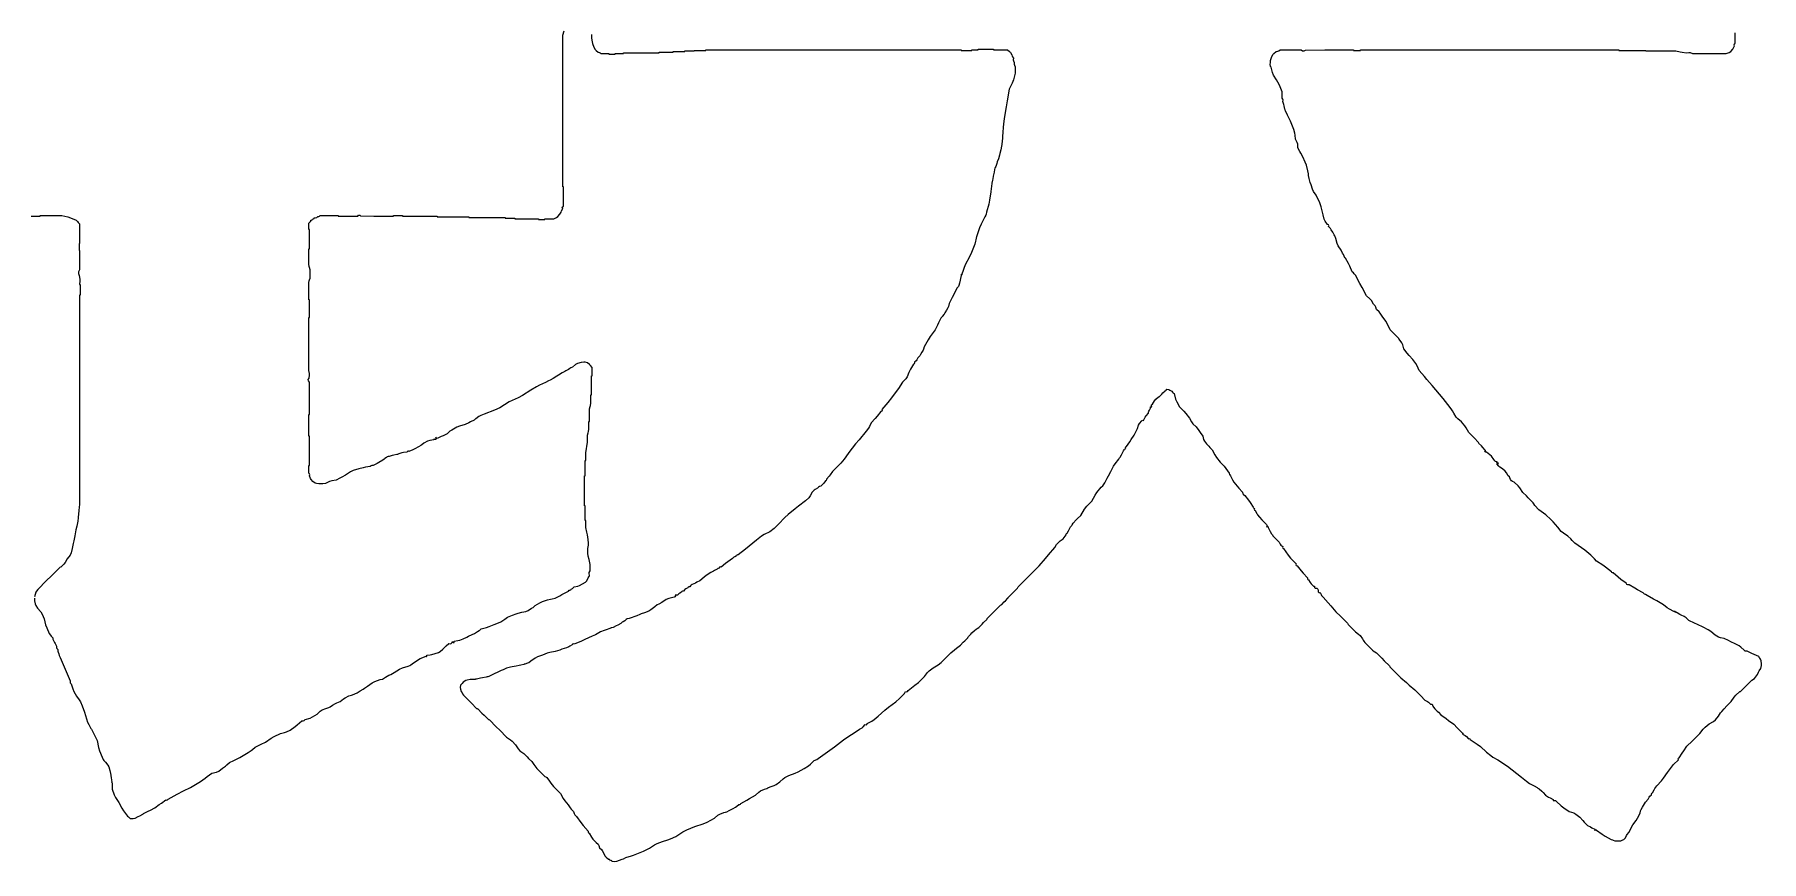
# Model space of a CAD drawing. Extents: x -2876908 to 633791, y -1383861 to 872234.
# Drawn here: x -1139282 to -1137500, y -210139 to -209285 of the extents above; entities that cross this region are included whole.
import ezdxf
from ezdxf.enums import TextEntityAlignment as Align

# ---------------------------------------------------------------- set-up
doc = ezdxf.new("R2010")
doc.units = 0
doc.header["$LTSCALE"] = 5
doc.header["$MEASUREMENT"] = 0
doc.layers.get('0').update_dxf_attribs({"linetype": 'CONTINUOUS', "lineweight": 25})
doc.layers.add('HFZT', color=5, linetype='CONTINUOUS', lineweight=15)
doc.styles.add('TSSD_NORM', font='tssdeng.shx', dxfattribs={"width": 0.7, "bigfont": 'hztxt.shx'})

# ---------------------------------------------------------------- blocks, each defined once
blk = doc.blocks.new('z')
for points in [[(300114.76, 23887.28), (300114.76, 23885.36), (300115.1, 23883.55), (300115.32, 23882.64), (300115.88, 23880.88), (300116.6, 23879.72), (300117.07, 23879.19), (300118.12, 23878.32), (300118.75, 23878.26), (300119.1, 23878.11), (300119.56, 23877.68), (300121.1, 23877.68), (300121.86, 23877.68), (300123.4, 23877.68), (300123.4, 23877.55), (300123.4, 23877.49), (300123.4, 23877.36), (300124.68, 23877.36), (300125.32, 23877.36), (300126.6, 23877.36), (300126.6, 23877.49), (300126.6, 23877.55), (300126.6, 23877.68), (300128.27, 23877.68), (300129.1, 23877.68), (300130.76, 23877.68), (300130.76, 23877.81), (300130.76, 23877.87), (300130.76, 23878), (300137.93, 23878), (300141.52, 23878), (300148.69, 23878), (300148.69, 23878.13), (300148.69, 23878.19), (300148.69, 23878.32), (300151.5, 23878.32), (300152.91, 23878.32), (300155.73, 23878.32), (300155.73, 23878.45), (300155.73, 23878.51), (300155.73, 23878.64), (300158.03, 23878.64), (300159.18, 23878.64), (300161.49, 23878.64), (300161.49, 23878.77), (300161.49, 23878.83), (300161.49, 23878.96), (300163.41, 23878.96), (300164.37, 23878.96), (300166.29, 23878.96), (300166.29, 23879.09), (300166.29, 23879.15), (300166.29, 23879.28), (300168.59, 23879.28), (300169.75, 23879.28), (300172.05, 23879.28), (300172.05, 23879.41), (300172.05, 23879.47), (300172.05, 23879.6), (300223.26, 23879.6), (300248.87, 23879.6), (300300.08, 23879.6), (300300.08, 23879.47), (300300.08, 23879.41), (300300.08, 23879.28), (300302.26, 23879.28), (300303.34, 23879.28), (300305.52, 23879.28), (300305.52, 23879.41), (300305.52, 23879.47), (300305.52, 23879.6), (300306.8, 23879.6), (300307.44, 23879.6), (300308.72, 23879.6), (300308.72, 23879.73), (300308.72, 23879.79), (300308.72, 23879.92), (300311.79, 23879.92), (300313.33, 23879.92), (300316.4, 23879.92), (300316.4, 23879.79), (300316.4, 23879.73), (300316.4, 23879.6), (300319.22, 23879.6), (300320.63, 23879.6), (300323.45, 23879.6), (300324.46, 23878.76), (300324.91, 23878.21), (300325.53, 23877.04), (300325.69, 23876.34), (300325.87, 23875.99), (300326.33, 23875.44), (300326.28, 23874.52), (300326.39, 23874.02), (300326.81, 23873.2), (300326.81, 23872.28), (300326.91, 23871.8), (300327.29, 23870.96), (300327.29, 23869.68), (300327.29, 23869.04), (300327.29, 23867.76), (300326.37, 23864.46), (300325.75, 23862.83), (300324.25, 23859.76), (300323.18, 23853.88), (300322.67, 23850.93), (300321.69, 23845.03), (300321.43, 23842.22), (300321.3, 23840.81), (300321.04, 23837.99), (300320.98, 23837.29), (300320.95, 23836.94), (300320.88, 23836.23), (300320.88, 23835.72), (300320.88, 23835.46), (300320.88, 23834.95), (300320.82, 23834.5), (300320.79, 23834.28), (300320.72, 23833.83), (300320.47, 23832.04), (300320.34, 23831.14), (300320.08, 23829.35), (300319.59, 23827.55), (300319.33, 23826.66), (300318.8, 23824.87), (300318.29, 23823.33), (300318.04, 23822.56), (300317.52, 23821.03), (300317.17, 23820.44), (300317.03, 23820.1), (300316.88, 23819.43), (300316.63, 23818.15), (300316.5, 23817.51), (300316.24, 23816.23), (300315.99, 23814.82), (300315.87, 23814.11), (300315.6, 23812.71), (300315.35, 23810.91), (300315.22, 23810.02), (300314.96, 23808.23), (300314.43, 23804.14), (300314.01, 23802.1), (300312.88, 23798.14), (300312.71, 23797.15), (300312.54, 23796.64), (300312.08, 23795.74), (300310.21, 23792.09), (300309.4, 23790.18), (300308.08, 23786.3), (300308.02, 23786.11), (300307.99, 23786.01), (300307.92, 23785.82), (300307.54, 23784.28), (300307.35, 23783.52), (300306.96, 23781.98), (300305.28, 23777.78), (300304.32, 23775.72), (300302.16, 23771.74), (300301.52, 23769.82), (300301.2, 23768.86), (300300.56, 23766.94), (300300.5, 23766.74), (300300.46, 23766.65), (300300.4, 23766.46), (300300.4, 23766.65), (300300.4, 23766.74), (300300.4, 23766.94), (300300.34, 23766.68), (300300.3, 23766.55), (300300.24, 23766.3), (300299.86, 23764.76), (300299.66, 23763.99), (300299.28, 23762.45), (300299.03, 23761.34), (300298.74, 23760.77), (300298, 23759.89), (300296.46, 23756.82), (300295.69, 23755.29), (300294.16, 23752.21), (300293.77, 23750.8), (300293.47, 23750.11), (300292.72, 23748.85), (300292, 23747.57), (300291.58, 23746.95), (300290.64, 23745.81), (300290.47, 23745.38), (300290.33, 23745.17), (300290, 23744.85), (300288.85, 23742.55), (300288.27, 23741.39), (300287.12, 23739.09), (300284.68, 23735.77), (300283.55, 23734.03), (300281.52, 23730.45), (300281.32, 23729.35), (300281.07, 23728.78), (300280.4, 23727.89), (300279.79, 23726.64), (300279.39, 23726.04), (300278.48, 23725.01), (300277.97, 23723.98), (300277.59, 23723.5), (300276.71, 23722.77), (300276.79, 23722.34), (300276.62, 23722), (300276.23, 23721.81), (300275.19, 23720.23), (300274.74, 23719.38), (300273.99, 23717.64), (300273.02, 23715.55), (300272.35, 23714.55), (300270.79, 23712.84), (300268.69, 23709.61), (300267.56, 23708.04), (300265.19, 23705), (300263.34, 23702.58), (300262.38, 23701.39), (300260.39, 23699.08), (300260.46, 23698.66), (300260.29, 23698.32), (300259.91, 23698.12), (300258.11, 23695.67), (300257.1, 23694.51), (300254.95, 23692.36), (300254.22, 23690.58), (300253.72, 23689.72), (300252.55, 23688.2), (300249, 23683.93), (300247.24, 23681.79), (300243.75, 23677.48), (300242.27, 23675.27), (300241.47, 23674.21), (300239.75, 23672.19), (300238.08, 23670.53), (300237.25, 23669.7), (300235.59, 23668.03), (300234.54, 23666.38), (300233.92, 23665.59), (300232.55, 23664.19), (300232.62, 23663.77), (300232.45, 23663.43), (300232.06, 23663.23), (300231.33, 23662.09), (300230.86, 23661.55), (300229.82, 23660.67), (300229.03, 23660.4), (300228.64, 23660.15), (300228.06, 23659.55), (300226.93, 23658.96), (300226.39, 23658.56), (300225.5, 23657.63), (300224.41, 23655.74), (300223.71, 23654.84), (300222.14, 23653.31), (300218.62, 23650.57), (300216.85, 23649.19), (300213.34, 23646.43), (300211.74, 23644.83), (300210.94, 23644.03), (300209.34, 23642.43), (300207.45, 23640.36), (300206.41, 23639.38), (300204.22, 23637.63), (300201.35, 23636.3), (300199.96, 23635.45), (300197.5, 23633.47), (300193.83, 23630.54), (300192.01, 23629.07), (300188.38, 23626.1), (300187.95, 23626.18), (300187.61, 23626.01), (300187.42, 23625.62), (300186.59, 23625.21), (300186.2, 23624.94), (300185.49, 23624.34), (300183.18, 23622.63), (300182.03, 23621.76), (300179.73, 23620.02), (300179.31, 23620.1), (300178.97, 23619.93), (300178.77, 23619.54), (300178.34, 23619.38), (300178.13, 23619.24), (300177.81, 23618.9), (300176.53, 23618.26), (300175.89, 23617.94), (300174.61, 23617.3), (300172.34, 23615.77), (300171.25, 23614.93), (300169.17, 23613.14), (300167.63, 23612.37), (300166.87, 23611.99), (300165.33, 23611.22), (300164.74, 23610.89), (300164.46, 23610.65), (300164.05, 23610.1), (300163.63, 23610.17), (300163.28, 23610), (300163.09, 23609.62), (300162.07, 23609.12), (300161.58, 23608.73), (300160.85, 23607.86), (300160.43, 23607.93), (300160.08, 23607.76), (300159.89, 23607.38), (300159.04, 23606.94), (300158.63, 23606.63), (300157.97, 23605.94), (300157.46, 23605.94), (300157.2, 23605.94), (300156.69, 23605.94), (300156.81, 23605.53), (300156.61, 23605.13), (300156.21, 23604.98), (300153.58, 23604.28), (300152.27, 23603.71), (300149.97, 23602.26), (300148.5, 23601.47), (300147.78, 23601.02), (300146.45, 23600.02), (300144.6, 23598.57), (300143.52, 23597.97), (300141.32, 23597.14), (300139.74, 23596.61), (300138.97, 23596.29), (300137.48, 23595.54), (300135.95, 23595.03), (300135.18, 23594.77), (300133.64, 23594.26), (300132.65, 23593.97), (300132.15, 23593.69), (300131.4, 23592.98), (300130.57, 23592.57), (300130.17, 23592.31), (300129.48, 23591.7), (300127.95, 23590.93), (300127.18, 23590.54), (300125.64, 23589.78), (300124.98, 23589.58), (300124.66, 23589.45), (300124.04, 23589.14), (300122.12, 23588.5), (300121.16, 23588.18), (300119.24, 23587.54), (300117.65, 23586.51), (300116.81, 23586.06), (300115.08, 23585.3), (300111.49, 23583.7), (300109.7, 23582.9), (300106.12, 23581.29), (300105.68, 23581.45), (300105.29, 23581.34), (300105, 23580.97), (300103.95, 23580.33), (300103.4, 23580.04), (300102.28, 23579.53), (300099.97, 23578.77), (300098.82, 23578.38), (300096.51, 23577.61), (300093.9, 23577.14), (300092.6, 23576.78), (300090.11, 23575.85), (300087.67, 23574.96), (300086.47, 23574.33), (300084.35, 23572.81), (300083.26, 23572.03), (300082.61, 23571.72), (300081.31, 23571.37), (300081.12, 23571.31), (300081.02, 23571.28), (300080.83, 23571.21), (300079.3, 23570.83), (300078.53, 23570.64), (300076.99, 23570.25), (300075.06, 23569.95), (300074.09, 23569.76), (300072.19, 23569.29), (300070.4, 23568.52), (300069.5, 23568.13), (300067.71, 23567.37), (300065.92, 23566.48), (300065.02, 23566.03), (300063.23, 23565.13), (300062.74, 23564.94), (300062.47, 23564.87), (300061.95, 23564.81), (300060.03, 23564.43), (300059.07, 23564.23), (300057.15, 23563.85), (300056.83, 23563.79), (300056.67, 23563.75), (300056.35, 23563.69), (300055.39, 23563.69), (300054.91, 23563.69), (300053.95, 23563.69), (300052.46, 23563.35), (300051.72, 23563.05), (300050.42, 23562.25), (300049.93, 23561.66), (300049.67, 23561.37), (300049.14, 23560.81), (300048.97, 23559.54), (300049.04, 23558.82), (300049.46, 23557.61), (300049.91, 23556.84), (300050.14, 23556.46), (300050.58, 23555.69), (300053.21, 23553.06), (300054.52, 23551.75), (300057.15, 23549.13), (300057.4, 23549), (300057.53, 23548.94), (300057.79, 23548.81), (300059.83, 23546.76), (300060.86, 23545.73), (300062.91, 23543.69), (300063.16, 23543.56), (300063.29, 23543.49), (300063.55, 23543.37), (300067, 23539.91), (300068.73, 23538.18), (300072.19, 23534.72), (300074.13, 23533.38), (300075.05, 23532.6), (300076.67, 23530.88), (300077.98, 23528.82), (300078.87, 23527.86), (300080.83, 23526.4), (300082.43, 23524.8), (300083.23, 23524), (300084.83, 23522.4), (300085.86, 23521), (300086.38, 23520.29), (300087.39, 23518.88), (300088.99, 23517.28), (300089.79, 23516.48), (300091.39, 23514.88), (300091.78, 23514.69), (300091.97, 23514.6), (300092.35, 23514.4), (300093.62, 23512.55), (300094.29, 23511.65), (300095.71, 23509.92), (300097.12, 23508.51), (300097.83, 23507.81), (300099.24, 23506.4), (300100.53, 23503.95), (300101.31, 23502.77), (300103.08, 23500.64), (300104.04, 23499.26), (300104.6, 23498.61), (300105.8, 23497.44), (300106.13, 23496.31), (300106.45, 23495.75), (300107.24, 23494.88), (300109.47, 23491.82), (300110.66, 23490.34), (300113.16, 23487.51), (300113.09, 23487.09), (300113.26, 23486.75), (300113.64, 23486.55), (300114.74, 23484.44), (300115.48, 23483.44), (300117.16, 23481.75), (300118.04, 23480.92), (300118.4, 23480.34), (300118.76, 23479.19), (300119.72, 23478.29), (300120.16, 23477.76), (300120.84, 23476.63), (300121.53, 23475.19), (300122.05, 23474.5), (300123.24, 23473.43), (300123.65, 23473.48), (300124, 23473.2), (300124.04, 23472.79), (300124.38, 23473.01), (300124.86, 23472.85), (300125, 23472.47), (300126.54, 23472.31), (300127.39, 23472.42), (300128.84, 23472.95), (300130.14, 23473.4), (300130.79, 23473.66), (300132.04, 23474.23), (300133.58, 23474.74), (300134.35, 23475), (300135.88, 23475.51), (300139.16, 23476.73), (300140.77, 23477.44), (300143.89, 23479.03), (300146.34, 23480.57), (300147.63, 23481.25), (300150.29, 23482.39), (300153.03, 23483.19), (300154.38, 23483.68), (300157.01, 23484.79), (300160.65, 23487.18), (300162.6, 23488.22), (300166.61, 23489.91), (300170.71, 23491.22), (300172.73, 23492.07), (300176.53, 23494.08), (300178.17, 23495.48), (300179.15, 23496.06), (300181.17, 23496.8), (300181.75, 23496.99), (300182.04, 23497.08), (300182.61, 23497.28), (300183.89, 23497.92), (300184.53, 23498.24), (300185.81, 23498.88), (300187.03, 23499.62), (300187.61, 23500.04), (300188.7, 23500.96), (300189.12, 23500.88), (300189.46, 23501.05), (300189.66, 23501.44), (300192.61, 23503.09), (300194.08, 23503.92), (300197.02, 23505.6), (300198.61, 23507.07), (300199.54, 23507.7), (300201.5, 23508.64), (300202.69, 23508.96), (300203.28, 23509.19), (300204.38, 23509.76), (300206.44, 23510.45), (300207.45, 23510.99), (300209.18, 23512.32), (300210.83, 23513.78), (300211.75, 23514.43), (300213.66, 23515.52), (300216.88, 23516.67), (300218.46, 23517.34), (300221.5, 23518.88), (300223.63, 23520.36), (300224.64, 23521.2), (300226.46, 23523.04), (300227.84, 23523.52), (300228.52, 23523.9), (300229.66, 23524.8), (300234.27, 23528.2), (300236.58, 23529.89), (300241.19, 23533.28), (300244.37, 23535.49), (300245.97, 23536.58), (300249.19, 23538.73), (300250.46, 23539.44), (300251.06, 23539.91), (300252.07, 23540.97), (300252.49, 23540.89), (300252.83, 23541.06), (300253.03, 23541.45), (300255.38, 23542.7), (300256.5, 23543.5), (300258.47, 23545.29), (300261.92, 23548.27), (300263.72, 23549.68), (300267.43, 23552.33), (300269.16, 23554.06), (300270.03, 23554.92), (300271.75, 23556.65), (300271.94, 23557.03), (300272.04, 23557.23), (300272.23, 23557.61), (300272.76, 23557.48), (300273.2, 23557.64), (300273.51, 23558.09), (300277, 23560.7), (300278.68, 23562.12), (300281.84, 23565.13), (300283.26, 23567.12), (300284.17, 23568.03), (300286.16, 23569.45), (300287.82, 23570.45), (300288.62, 23570.99), (300290.16, 23572.17), (300292.08, 23574.09), (300293.04, 23575.05), (300294.96, 23576.97), (300296.88, 23578.52), (300297.84, 23579.28), (300299.76, 23580.81), (300301.23, 23582.29), (300301.97, 23583.02), (300303.44, 23584.5), (300303.57, 23584.75), (300303.63, 23584.88), (300303.76, 23585.14), (300304.98, 23586.35), (300305.59, 23586.96), (300306.8, 23588.18), (300307.7, 23588.82), (300308.15, 23589.14), (300309.04, 23589.78), (300310.64, 23591.38), (300311.44, 23592.18), (300313.04, 23593.78), (300313.17, 23594.03), (300313.24, 23594.16), (300313.36, 23594.42), (300315.99, 23597.04), (300317.3, 23598.35), (300319.92, 23600.98), (300320.18, 23601.11), (300320.31, 23601.17), (300320.56, 23601.3), (300321.78, 23602.52), (300322.39, 23603.12), (300323.61, 23604.34), (300323.73, 23604.6), (300323.8, 23604.72), (300323.93, 23604.98), (300325.72, 23606.77), (300326.61, 23607.67), (300328.41, 23609.46), (300328.53, 23609.72), (300328.6, 23609.84), (300328.73, 23610.1), (300332.95, 23614.33), (300335.06, 23616.44), (300339.29, 23620.66), (300342.42, 23624.32), (300343.99, 23626.14), (300347.13, 23629.79), (300348.01, 23631.28), (300348.58, 23631.98), (300349.85, 23633.15), (300351.25, 23634.15), (300351.89, 23634.79), (300352.89, 23636.19), (300352.86, 23636.56), (300353.03, 23636.84), (300353.37, 23636.99), (300354.01, 23638.27), (300354.33, 23638.91), (300354.97, 23640.19), (300355.58, 23640.88), (300355.85, 23641.28), (300356.25, 23642.11), (300357.79, 23643.64), (300358.56, 23644.41), (300360.09, 23645.95), (300362.03, 23649.04), (300363.17, 23650.51), (300365.69, 23653.15), (300367.35, 23656.03), (300368.28, 23657.42), (300370.34, 23660.03), (300371.18, 23660.86), (300371.57, 23661.31), (300372.26, 23662.27), (300373.41, 23664.58), (300373.98, 23665.73), (300375.14, 23668.03), (300376.54, 23670.63), (300377.39, 23671.87), (300379.3, 23674.12), (300379.43, 23674.56), (300379.58, 23674.79), (300379.94, 23675.08), (300380.58, 23676.36), (300380.9, 23677), (300381.54, 23678.28), (300381.87, 23678.87), (300382.11, 23679.15), (300382.66, 23679.56), (300382.59, 23679.98), (300382.76, 23680.32), (300383.14, 23680.52), (300384.7, 23682.81), (300385.46, 23683.96), (300386.98, 23686.28), (300387.62, 23687.56), (300387.94, 23688.2), (300388.58, 23689.48), (300389.08, 23691.18), (300389.58, 23692.04), (300390.82, 23693.32), (300391.01, 23693.61), (300391.28, 23693.72), (300391.62, 23693.64), (300392.42, 23695.19), (300392.95, 23695.92), (300394.18, 23697.16), (300394.09, 23697.82), (300394.22, 23698.26), (300394.66, 23698.76), (300394.96, 23699.36), (300395.06, 23699.7), (300395.14, 23700.36), (300395.4, 23700.36), (300395.53, 23700.36), (300395.78, 23700.36), (300395.57, 23700.91), (300395.68, 23701.39), (300396.1, 23701.8), (300397.11, 23703.43), (300397.74, 23704.19), (300399.14, 23705.48), (300399.34, 23705.43), (300399.5, 23705.48), (300399.62, 23705.64), (300400.77, 23706.79), (300401.35, 23707.37), (300402.5, 23708.52), (300402.7, 23708.7), (300402.89, 23708.74), (300403.14, 23708.68), (300403.04, 23708.93), (300403.1, 23709.16), (300403.3, 23709.32), (300404.37, 23709.06), (300404.89, 23708.86), (300405.86, 23708.36), (300406.17, 23707.75), (300406.42, 23707.46), (300406.98, 23707.08), (300407.7, 23704.27), (300408.26, 23702.88), (300409.7, 23700.36), (300411.79, 23698.21), (300412.79, 23697.09), (300414.67, 23694.76), (300415.68, 23692.82), (300416.39, 23691.9), (300418.03, 23690.44), (300419.29, 23688.46), (300419.96, 23687.5), (300421.39, 23685.64), (300421.75, 23683.99), (300422.13, 23683.15), (300423.15, 23681.8), (300424.3, 23680.64), (300424.88, 23680.07), (300426.03, 23678.92), (300427.43, 23676.3), (300428.24, 23675.04), (300430.03, 23672.68), (300432.01, 23670.6), (300432.92, 23669.47), (300434.51, 23667.07), (300434.72, 23666.51), (300434.9, 23666.23), (300435.31, 23665.79), (300435.95, 23664.51), (300436.27, 23663.87), (300436.91, 23662.59), (300438.63, 23660.6), (300439.49, 23659.61), (300441.23, 23657.63), (300441.5, 23656.84), (300441.75, 23656.45), (300442.35, 23655.87), (300444.18, 23653.64), (300445.04, 23652.49), (300446.67, 23650.11), (300446.75, 23649.76), (300446.96, 23649.54), (300447.31, 23649.47), (300447.16, 23649.03), (300447.27, 23648.64), (300447.63, 23648.35), (300448.41, 23646.97), (300448.82, 23646.3), (300449.71, 23644.99), (300450.99, 23643.71), (300451.63, 23643.07), (300452.91, 23641.79), (300453.28, 23641.35), (300453.43, 23641.07), (300453.55, 23640.51), (300453.43, 23640.44), (300453.37, 23640.33), (300453.39, 23640.19), (300453.72, 23640.31), (300454.05, 23640.18), (300454.19, 23639.87), (300454.83, 23638.59), (300455.15, 23637.95), (300455.79, 23636.67), (300456.16, 23636.38), (300456.31, 23636.15), (300456.43, 23635.71), (300457.72, 23634.43), (300458.35, 23633.79), (300459.64, 23632.51), (300460.12, 23631.48), (300460.51, 23630.98), (300461.4, 23630.27), (300461.32, 23629.84), (300461.49, 23629.5), (300461.88, 23629.31), (300464.14, 23626.06), (300465.4, 23624.51), (300468.12, 23621.62), (300468.04, 23621.2), (300468.22, 23620.86), (300468.6, 23620.66), (300470.6, 23618.14), (300471.66, 23616.92), (300473.88, 23614.58), (300473.81, 23614.16), (300473.98, 23613.82), (300474.36, 23613.62), (300475.2, 23612.21), (300475.73, 23611.55), (300476.92, 23610.42), (300477.11, 23610.42), (300477.21, 23610.42), (300477.4, 23610.42), (300477.35, 23610.02), (300477.44, 23609.76), (300477.72, 23609.46), (300478.49, 23609.38), (300478.98, 23608.93), (300479.16, 23608.18), (300479.25, 23607.64), (300479.47, 23607.32), (300479.96, 23607.06), (300480.03, 23607.19), (300480.14, 23607.24), (300480.28, 23607.22), (300480.63, 23606.21), (300480.95, 23605.71), (300481.72, 23604.98), (300484.28, 23602.03), (300485.56, 23600.56), (300488.12, 23597.62), (300490.43, 23595.31), (300491.58, 23594.16), (300493.88, 23591.86), (300494.01, 23591.6), (300494.08, 23591.47), (300494.2, 23591.22), (300495.68, 23589.74), (300496.41, 23589.01), (300497.88, 23587.54), (300499.49, 23586.35), (300500.22, 23585.62), (300501.4, 23584.02), (300501.8, 23583.28), (300502.03, 23582.92), (300502.53, 23582.25), (300504.13, 23580.65), (300504.93, 23579.85), (300506.53, 23578.25), (300507.29, 23577.74), (300507.68, 23577.49), (300508.45, 23576.97), (300511.07, 23574.35), (300512.38, 23573.04), (300515.01, 23570.41), (300515.14, 23570.16), (300515.2, 23570.03), (300515.33, 23569.77), (300517.44, 23567.66), (300518.5, 23566.6), (300520.61, 23564.49), (300523.43, 23562.06), (300524.83, 23560.84), (300527.65, 23558.41), (300529.7, 23556.36), (300530.72, 23555.34), (300532.77, 23553.29), (300533.96, 23552.61), (300534.52, 23552.18), (300535.49, 23551.21), (300535.81, 23551.21), (300535.97, 23551.21), (300536.29, 23551.21), (300536.74, 23550.24), (300537.04, 23549.78), (300537.73, 23548.97), (300538.95, 23547.75), (300539.56, 23547.14), (300540.77, 23545.93), (300543.35, 23544.02), (300544.63, 23543.06), (300547.18, 23541.13), (300548.9, 23539.4), (300549.77, 23538.53), (300551.5, 23536.8), (300551.67, 23536.61), (300551.72, 23536.42), (300551.66, 23536.16), (300553, 23535.59), (300553.65, 23535.08), (300554.54, 23533.92), (300554.96, 23534), (300555.3, 23533.83), (300555.5, 23533.44), (300558.94, 23531.21), (300560.6, 23529.94), (300563.66, 23527.2), (300565.73, 23525.44), (300566.87, 23524.66), (300569.26, 23523.36), (300574.16, 23520.07), (300576.54, 23518.3), (300581.1, 23514.56), (300582.77, 23513.29), (300583.61, 23512.65), (300585.26, 23511.36), (300586.8, 23510.59), (300587.57, 23510.21), (300589.1, 23509.44), (300589.39, 23509.08), (300589.62, 23508.93), (300590.06, 23508.8), (300591.34, 23507.52), (300591.99, 23506.88), (300593.27, 23505.6), (300594.75, 23504.61), (300595.52, 23504.16), (300597.11, 23503.36), (300597.11, 23503.16), (300597.11, 23503.07), (300597.11, 23502.88), (300597.77, 23502.97), (300598.2, 23502.84), (300598.71, 23502.4), (300601.11, 23500.23), (300602.41, 23499.23), (300605.11, 23497.44), (300607.38, 23496.65), (300608.49, 23496.04), (300610.39, 23494.56), (300611.85, 23492.82), (300612.62, 23491.99), (300614.23, 23490.39), (300615.7, 23489.62), (300616.44, 23489.24), (300617.91, 23488.47), (300617.81, 23488.23), (300617.87, 23488), (300618.07, 23487.83), (300618.22, 23488.13), (300618.62, 23488.21), (300618.87, 23487.99), (300621.61, 23485.93), (300623.06, 23484.99), (300626.07, 23483.35), (300626.84, 23483.1), (300627.22, 23482.97), (300627.99, 23482.71), (300629.21, 23482.71), (300629.82, 23482.71), (300631.03, 23482.71), (300632.03, 23483.09), (300632.52, 23483.4), (300633.27, 23484.15), (300633.89, 23485.29), (300634.25, 23485.84), (300635.03, 23486.87), (300635.8, 23488.41), (300636.19, 23489.18), (300636.95, 23490.71), (300638.66, 23492.85), (300639.41, 23494.03), (300640.64, 23496.48), (300640.92, 23497.76), (300641.19, 23498.41), (300641.92, 23499.52), (300642.88, 23501.2), (300643.43, 23502), (300644.64, 23503.52), (300645.14, 23504.54), (300645.52, 23505.03), (300646.4, 23505.76), (300646.32, 23506.18), (300646.49, 23506.52), (300646.88, 23506.72), (300647.67, 23508.19), (300648.12, 23508.9), (300649.12, 23510.24), (300651.39, 23512.8), (300652.45, 23514.15), (300654.4, 23516.96), (300656.34, 23519.7), (300657.45, 23521), (300659.84, 23523.36), (300659.77, 23523.78), (300659.94, 23524.13), (300660.32, 23524.32), (300661.75, 23526.7), (300662.52, 23527.85), (300664.16, 23530.08), (300666.72, 23532.64), (300668, 23533.92), (300670.56, 23536.48), (300672.24, 23538.62), (300673.23, 23539.61), (300675.36, 23541.29), (300677.44, 23542.59), (300678.41, 23543.42), (300680, 23545.29), (300681.02, 23546.81), (300681.57, 23547.55), (300682.73, 23548.97), (300684.13, 23550.38), (300684.84, 23551.08), (300686.25, 23552.49), (300687.81, 23554.71), (300688.73, 23555.76), (300690.73, 23557.61), (300690.92, 23557.55), (300691.08, 23557.61), (300691.21, 23557.77), (300693.38, 23559.95), (300694.47, 23561.03), (300696.65, 23563.21), (300697.96, 23564.18), (300698.56, 23564.78), (300699.53, 23566.09), (300700.08, 23567.35), (300700.4, 23567.97), (300701.13, 23569.13), (300701.49, 23570.63), (300701.53, 23571.45), (300701.29, 23572.97), (300701.19, 23573.54), (300701.04, 23573.84), (300700.65, 23574.25), (300700.43, 23574.62), (300700.34, 23574.82), (300700.17, 23575.21), (300697.82, 23576.13), (300696.66, 23576.65), (300694.41, 23577.77), (300693.74, 23577.75), (300693.35, 23577.87), (300692.81, 23578.25), (300691.21, 23579.77), (300690.28, 23580.43), (300688.33, 23581.45), (300686.16, 23582.56), (300685.07, 23583.11), (300682.89, 23584.18), (300680.95, 23584.5), (300679.97, 23584.84), (300678.24, 23585.78), (300676.06, 23587.68), (300674.85, 23588.53), (300672.32, 23589.94), (300669.43, 23591.2), (300667.99, 23591.84), (300665.12, 23593.14), (300664.24, 23594.05), (300663.75, 23594.48), (300662.72, 23595.22), (300661.31, 23595.92), (300660.61, 23596.27), (300659.2, 23596.98), (300658.96, 23597.19), (300658.86, 23597.33), (300658.72, 23597.62), (300658.6, 23597.42), (300658.47, 23597.33), (300658.24, 23597.3), (300658.34, 23597.54), (300658.28, 23597.77), (300658.08, 23597.94), (300658.03, 23597.74), (300657.76, 23597.65), (300657.6, 23597.78), (300655.33, 23598.83), (300654.23, 23599.53), (300652.32, 23601.14), (300649.06, 23603.01), (300647.43, 23603.94), (300644.16, 23605.78), (300643.33, 23606.2), (300642.94, 23606.46), (300642.24, 23607.06), (300639.43, 23608.68), (300638.02, 23609.48), (300635.19, 23611.06), (300634.48, 23611.07), (300634.03, 23611.3), (300633.59, 23611.86), (300630.94, 23613.86), (300629.66, 23614.92), (300627.19, 23617.14), (300626.77, 23617.07), (300626.43, 23617.24), (300626.23, 23617.62), (300623.35, 23619.89), (300621.88, 23620.98), (300618.87, 23623.06), (300617.72, 23624.22), (300617.14, 23624.79), (300615.99, 23625.94), (300612.91, 23628.52), (300611.3, 23629.74), (300607.99, 23632.03), (300606.58, 23633.43), (300605.88, 23634.14), (300604.47, 23635.55), (300602.18, 23637.02), (300601.11, 23637.95), (300599.35, 23640.03), (300597.13, 23642.66), (300595.94, 23643.92), (300593.43, 23646.27), (300590.98, 23647.85), (300589.83, 23648.8), (300587.82, 23650.91), (300587.29, 23651.77), (300587, 23652.19), (300586.38, 23652.99), (300584.59, 23654.78), (300583.69, 23655.68), (300581.9, 23657.47), (300580.34, 23659.7), (300579.42, 23660.74), (300577.42, 23662.59), (300576.59, 23662.96), (300576.19, 23663.29), (300575.66, 23664.03), (300575.39, 23664.82), (300575.14, 23665.22), (300574.54, 23665.79), (300573.59, 23667.35), (300572.99, 23668.08), (300571.66, 23669.31), (300570.36, 23670.13), (300569.75, 23670.67), (300568.78, 23671.87), (300569.07, 23671.69), (300569.5, 23671.86), (300569.58, 23672.19), (300569.21, 23672.08), (300568.93, 23672.13), (300568.62, 23672.35), (300568.82, 23672.47), (300568.91, 23672.61), (300568.94, 23672.83), (300568.17, 23672.97), (300567.73, 23673.28), (300567.34, 23673.96), (300566.11, 23675.63), (300565.34, 23676.4), (300563.66, 23677.64), (300563.29, 23677.61), (300563.01, 23677.77), (300562.86, 23678.12), (300563.05, 23678.17), (300563.15, 23678.44), (300563.02, 23678.6), (300561.76, 23680.08), (300561.08, 23680.79), (300559.66, 23682.12), (300559.72, 23682.37), (300559.67, 23682.56), (300559.5, 23682.76), (300557.58, 23684.68), (300556.62, 23685.64), (300554.7, 23687.56), (300553.49, 23689.83), (300552.73, 23690.92), (300551.02, 23692.84), (300549.24, 23694.32), (300548.44, 23695.22), (300547.18, 23697.16), (300546.63, 23698.4), (300546.27, 23698.99), (300545.41, 23700.04), (300541.91, 23704.57), (300540.08, 23706.79), (300536.29, 23711.08), (300533.75, 23714.1), (300532.47, 23715.61), (300529.89, 23718.61), (300528.85, 23720.97), (300528.19, 23722.11), (300526.69, 23724.21), (300524.81, 23726.24), (300523.91, 23727.3), (300522.21, 23729.49), (300521.64, 23731.56), (300521.12, 23732.59), (300519.81, 23734.29), (300519.68, 23734.54), (300519.62, 23734.67), (300519.49, 23734.93), (300517.82, 23736.59), (300516.99, 23737.43), (300515.33, 23739.09), (300513.94, 23741.95), (300513.13, 23743.35), (300511.33, 23745.97), (300510.32, 23747.43), (300509.73, 23748.12), (300508.45, 23749.33), (300508.11, 23750.46), (300507.8, 23751.02), (300507.01, 23751.89), (300505.89, 23753.76), (300505.14, 23754.64), (300503.49, 23756.05), (300501.27, 23760.23), (300500.15, 23762.31), (300497.88, 23766.46), (300497.32, 23767.22), (300496.99, 23767.58), (300496.28, 23768.22), (300495.06, 23770.96), (300494.39, 23772.31), (300492.92, 23774.94), (300492.79, 23775.07), (300492.73, 23775.13), (300492.6, 23775.26), (300491.83, 23776.79), (300491.45, 23777.56), (300490.68, 23779.1), (300489.29, 23781.2), (300488.75, 23782.42), (300488.12, 23784.86), (300487.48, 23786.14), (300487.16, 23786.78), (300486.52, 23788.06), (300485.78, 23789.27), (300485.36, 23789.86), (300484.44, 23790.94), (300484.51, 23791.36), (300484.34, 23791.71), (300483.96, 23791.9), (300482.76, 23793.65), (300482.29, 23794.66), (300481.72, 23796.7), (300480.68, 23800.78), (300479.96, 23802.8), (300478.2, 23806.62), (300476.82, 23808.45), (300476.28, 23809.55), (300475.64, 23811.75), (300475.14, 23812.99), (300474.95, 23813.64), (300474.68, 23814.95), (300474.42, 23816.48), (300474.29, 23817.25), (300474.04, 23818.79), (300473.28, 23821.69), (300472.75, 23823.12), (300471.48, 23825.83), (300470.52, 23827.62), (300470.04, 23828.52), (300469.08, 23830.31), (300468.92, 23832.17), (300468.65, 23833.13), (300467.8, 23834.79), (300467.71, 23836.74), (300467.55, 23837.72), (300467, 23839.59), (300466.28, 23841.23), (300465.96, 23842.06), (300465.4, 23843.75), (300464.37, 23845.8), (300463.86, 23846.83), (300462.84, 23848.87), (300462.65, 23849.23), (300462.59, 23849.44), (300462.52, 23849.83), (300462.13, 23851.37), (300461.94, 23852.14), (300461.56, 23853.67), (300461.65, 23854.34), (300461.52, 23854.78), (300461.08, 23855.28), (300461.08, 23856.56), (300461.08, 23857.2), (300461.08, 23858.48), (300460.21, 23861), (300459.66, 23862.23), (300458.35, 23864.56), (300456.87, 23866.84), (300456.3, 23868.16), (300455.63, 23870.8), (300455.34, 23871.19), (300455.23, 23871.44), (300455.15, 23871.92), (300455.22, 23873.47), (300455.36, 23874.27), (300455.79, 23875.76), (300456.43, 23877.12), (300456.98, 23877.77), (300458.2, 23878.64), (300459.02, 23878.89), (300459.42, 23879.1), (300460.12, 23879.6), (300464.34, 23879.6), (300466.45, 23879.6), (300470.68, 23879.6), (300471.38, 23879.04), (300472.14, 23878.99), (300472.92, 23879.44), (300482.52, 23879.57), (300487.32, 23879.6), (300496.92, 23879.6), (300496.92, 23879.47), (300496.92, 23879.41), (300496.92, 23879.28), (300498.33, 23879.28), (300499.04, 23879.28), (300500.44, 23879.28), (300500.44, 23879.41), (300500.44, 23879.47), (300500.44, 23879.6), (300552.3, 23879.6), (300578.22, 23879.6), (300630.07, 23879.6), (300630.07, 23879.47), (300630.07, 23879.41), (300630.07, 23879.28), (300635.45, 23879.28), (300638.14, 23879.28), (300643.52, 23879.28), (300643.52, 23879.15), (300643.52, 23879.09), (300643.52, 23878.96), (300649.53, 23878.96), (300652.54, 23878.96), (300658.56, 23878.96), (300660.74, 23878.58), (300661.83, 23878.39), (300664, 23878), (300665.14, 23878.23), (300665.82, 23878.15), (300666.88, 23877.68), (300673.67, 23877.68), (300677.06, 23877.68), (300683.85, 23877.68), (300685.36, 23878.25), (300686.1, 23878.75), (300687.21, 23879.92), (300687.53, 23880.56), (300687.69, 23880.88), (300688.01, 23881.52), (300687.81, 23882.01), (300687.92, 23882.47), (300688.33, 23882.8), (300688.33, 23888.05)], [(299833.74, 23796.06), (299838.22, 23796.06), (299838.22, 23796.19), (299838.22, 23796.25), (299838.22, 23796.38), (299842.57, 23796.38), (299844.75, 23796.38), (299849.1, 23796.38), (299852.06, 23795.79), (299853.53, 23795.33), (299856.3, 23794.14), (299857.01, 23793.38), (299857.36, 23792.99), (299858.06, 23792.22), (299858.06, 23788.25), (299858.06, 23786.27), (299858.06, 23782.3), (299857.93, 23782.3), (299857.87, 23782.3), (299857.74, 23782.3), (299857.74, 23780.89), (299857.74, 23780.19), (299857.74, 23778.78), (299857.87, 23778.78), (299857.93, 23778.78), (299858.06, 23778.78), (299858.06, 23774.94), (299858.06, 23773.02), (299858.06, 23769.18), (299857.5, 23768.17), (299857.45, 23767.36), (299857.9, 23766.3), (299858.15, 23764.52), (299858.19, 23763.6), (299858.06, 23761.81), (299858.19, 23761.81), (299858.25, 23761.81), (299858.38, 23761.81), (299858.38, 23759.64), (299858.38, 23758.55), (299858.38, 23756.37), (299858.25, 23756.37), (299858.19, 23756.37), (299858.06, 23756.37), (299858.06, 23714.57), (299858.06, 23693.67), (299858.06, 23651.87), (299858, 23651.29), (299857.97, 23651.01), (299857.9, 23650.43), (299857.65, 23648.13), (299857.52, 23646.97), (299857.26, 23644.67), (299857.16, 23642.99), (299857.03, 23642.14), (299856.62, 23640.51), (299856.1, 23638.62), (299855.9, 23637.65), (299855.66, 23635.71), (299855.15, 23633.15), (299854.89, 23631.87), (299854.38, 23629.31), (299853.84, 23627.08), (299853.28, 23625.95), (299851.82, 23624.18), (299850.75, 23622.38), (299850.09, 23621.52), (299848.62, 23620.02), (299848.43, 23620.08), (299848.26, 23620.02), (299848.14, 23619.86), (299843.72, 23615.45), (299841.51, 23613.24), (299837.1, 23608.82), (299836.4, 23607.91), (299836.12, 23607.36), (299835.82, 23606.26), (299835.41, 23605.04)], [(299835.34, 23604.34), (299835.5, 23603.06), (299835.7, 23601.49), (299836.03, 23600.67), (299836.94, 23599.38), (299838.58, 23597.49), (299839.28, 23596.39), (299840.3, 23594.1), (299841.01, 23591.06), (299841.53, 23589.56), (299842.86, 23586.74), (299843.51, 23585.8), (299843.86, 23585.35), (299844.62, 23584.5), (299844.56, 23584.11), (299844.6, 23583.88), (299844.78, 23583.54), (299845.42, 23582.25), (299845.74, 23581.61), (299846.38, 23580.33), (299846.4, 23579.62), (299846.62, 23579.18), (299847.18, 23578.73), (299847.14, 23577.82), (299847.25, 23577.31), (299847.66, 23576.49), (299847.8, 23575.7), (299847.93, 23575.29), (299848.3, 23574.57), (299850.31, 23569.91), (299851.3, 23567.57), (299853.26, 23562.89), (299853.26, 23562.28), (299853.38, 23561.94), (299853.74, 23561.45), (299854.68, 23558.89), (299855.23, 23557.64), (299856.46, 23555.21), (299857.86, 23553.46), (299858.46, 23552.46), (299859.34, 23550.41), (299860.42, 23547.14), (299860.96, 23545.51), (299862.06, 23542.25), (299862.7, 23540.97), (299863.02, 23540.33), (299863.66, 23539.04), (299863.79, 23538.92), (299863.86, 23538.85), (299863.98, 23538.73), (299865.14, 23536.42), (299865.71, 23535.27), (299866.86, 23532.96), (299867.54, 23529.55), (299868.06, 23527.85), (299869.42, 23524.64), (299869.92, 23523.54), (299870.25, 23523.01), (299871.02, 23522.08), (299872.18, 23520.58), (299872.65, 23519.71), (299873.27, 23517.92), (299873.52, 23516.38), (299873.65, 23515.62), (299873.91, 23514.08), (299874.04, 23513.44), (299874.1, 23513.12), (299874.23, 23512.48), (299874.05, 23512.28), (299874.14, 23511.93), (299874.39, 23511.84), (299874.39, 23510.56), (299874.39, 23509.92), (299874.39, 23508.64), (299875.4, 23505.81), (299876.09, 23504.42), (299877.75, 23501.92), (299879.26, 23499.04), (299880.13, 23497.65), (299882.07, 23495.04), (299882.61, 23494.62), (299882.86, 23494.39), (299883.35, 23493.92), (299884.37, 23493.81), (299884.91, 23493.84), (299885.91, 23494.08), (299887.44, 23494.84), (299888.21, 23495.23), (299889.75, 23496), (299889.88, 23496.12), (299889.94, 23496.19), (299890.07, 23496.32), (299892.37, 23497.47), (299893.53, 23498.04), (299895.83, 23499.2), (299898, 23500.81), (299899.08, 23501.61), (299901.27, 23503.2), (299901.71, 23503.04), (299902.1, 23503.15), (299902.39, 23503.52), (299905.46, 23505.19), (299907, 23506.02), (299910.07, 23507.68), (299913.61, 23509.45), (299915.34, 23510.41), (299918.72, 23512.48), (299920.94, 23514.17), (299922.06, 23515), (299924.32, 23516.64), (299926.64, 23517.16), (299927.81, 23517.67), (299929.76, 23519.04), (299931.17, 23520.19), (299931.87, 23520.77), (299933.28, 23521.92), (299935.33, 23522.95), (299936.35, 23523.46), (299938.4, 23524.48), (299940.11, 23525.43), (299940.94, 23525.95), (299942.56, 23527.04), (299944.01, 23528), (299944.72, 23528.51), (299946.08, 23529.6), (299948.13, 23530.63), (299949.15, 23531.14), (299951.2, 23532.16), (299954.08, 23534.11), (299955.6, 23534.98), (299958.72, 23536.48), (299960.78, 23536.95), (299961.8, 23537.31), (299963.69, 23538.24), (299966.07, 23539.99), (299967.23, 23540.93), (299969.45, 23542.89), (299970.19, 23542.93), (299970.6, 23543.08), (299971.21, 23543.53), (299973.7, 23544.29), (299974.92, 23544.85), (299977.13, 23546.25), (299978.69, 23547.7), (299979.64, 23548.31), (299981.61, 23549.13), (299982.99, 23549.51), (299983.68, 23549.85), (299984.81, 23550.73), (299986.35, 23551.5), (299987.11, 23551.88), (299988.65, 23552.65), (299990.36, 23553.87), (299991.26, 23554.42), (299993.13, 23555.37), (299994.33, 23555.69), (299994.91, 23555.92), (299996.01, 23556.49), (299997.17, 23556.91), (299997.73, 23557.21), (299998.73, 23557.93), (300000.23, 23558.84), (300000.97, 23559.32), (300002.41, 23560.33), (300004.78, 23561.95), (300006.1, 23562.61), (300008.82, 23563.53), (300009.93, 23563.8), (300010.49, 23564.08), (300011.38, 23564.81), (300013.17, 23565.71), (300014.06, 23566.16), (300015.86, 23567.05), (300018.45, 23568.74), (300019.92, 23569.41), (300022.9, 23570.25), (300023.74, 23570.63), (300024.15, 23570.9), (300024.82, 23571.53), (300027.46, 23573.36), (300028.9, 23574.14), (300031.86, 23575.37), (300031.93, 23575.25), (300032.04, 23575.19), (300032.18, 23575.21), (300032.18, 23575.47), (300032.18, 23575.6), (300032.18, 23575.85), (300033.87, 23575.99), (300034.72, 23576.16), (300036.34, 23576.65), (300038.04, 23577.18), (300038.89, 23577.68), (300040.18, 23578.89), (300041.35, 23580.04), (300041.96, 23580.58), (300043.22, 23581.61), (300043.91, 23581.57), (300044.35, 23581.75), (300044.82, 23582.25), (300044.87, 23582.45), (300045.15, 23582.54), (300045.3, 23582.41), (300045.47, 23582.21), (300045.7, 23582.15), (300045.94, 23582.25), (300045.94, 23582.51), (300045.94, 23582.64), (300045.94, 23582.89), (300047.78, 23583.13), (300048.7, 23583.36), (300050.42, 23584.02), (300052.22, 23584.91), (300053.11, 23585.36), (300054.91, 23586.26), (300056.07, 23586.65), (300056.65, 23586.95), (300057.63, 23587.7), (300058.39, 23588.12), (300058.75, 23588.38), (300059.39, 23588.98), (300062.05, 23589.75), (300063.37, 23590.2), (300065.95, 23591.22), (300068.2, 23591.98), (300069.3, 23592.55), (300071.23, 23593.94), (300072.69, 23594.84), (300073.47, 23595.23), (300075.07, 23595.86), (300076.99, 23596.5), (300077.95, 23596.82), (300079.87, 23597.46), (300081.91, 23597.8), (300082.96, 23598.22), (300084.67, 23599.38), (300085.5, 23599.8), (300085.89, 23600.06), (300086.59, 23600.66), (300088.85, 23602.13), (300090.11, 23602.72), (300092.67, 23603.54), (300094.21, 23603.92), (300094.98, 23604.12), (300096.51, 23604.5), (300098.82, 23605.65), (300099.97, 23606.23), (300102.28, 23607.38), (300102.87, 23607.71), (300103.15, 23607.96), (300103.56, 23608.5), (300103.98, 23608.43), (300104.32, 23608.6), (300104.52, 23608.98), (300105.23, 23609.29), (300105.58, 23609.54), (300106.12, 23610.1), (300107.84, 23610.45), (300108.71, 23610.74), (300110.28, 23611.54), (300111.71, 23612.41), (300112.37, 23613.1), (300113.16, 23614.58), (300113.41, 23615.09), (300113.54, 23615.35), (300113.8, 23615.86), (300113.53, 23616.73), (300113.62, 23617.35), (300114.12, 23618.1), (300114.12, 23619.38), (300114.12, 23620.02), (300114.12, 23621.3), (300113.81, 23622.98), (300113.62, 23623.82), (300113.16, 23625.46), (300112.96, 23626.99), (300112.93, 23627.77), (300113, 23629.31), (300113.25, 23631.08), (300113.28, 23632), (300113.16, 23633.79), (300112.76, 23636.24), (300112.5, 23637.46), (300111.88, 23639.87), (300111.88, 23641.28), (300111.88, 23641.98), (300111.88, 23643.39), (300111.75, 23643.39), (300111.69, 23643.39), (300111.56, 23643.39), (300111.56, 23646.33), (300111.56, 23647.81), (300111.56, 23650.75), (300111.43, 23650.75), (300111.37, 23650.75), (300111.24, 23650.75), (300111.24, 23656.77), (300111.24, 23659.78), (300111.24, 23665.79), (300111.37, 23665.79), (300111.43, 23665.79), (300111.56, 23665.79), (300111.56, 23668.87), (300111.56, 23670.4), (300111.56, 23673.48), (300111.69, 23673.48), (300111.75, 23673.48), (300111.88, 23673.48), (300111.88, 23675.01), (300111.88, 23675.78), (300111.88, 23677.32), (300112.25, 23679.49), (300112.45, 23680.58), (300112.84, 23682.76), (300112.84, 23684.17), (300112.84, 23684.87), (300112.84, 23686.28), (300113.09, 23687.43), (300113.22, 23688.01), (300113.48, 23689.16), (300113.48, 23690.69), (300113.48, 23691.46), (300113.48, 23693), (300113.61, 23693), (300113.67, 23693), (300113.8, 23693), (300113.8, 23695.56), (300113.8, 23696.84), (300113.8, 23699.4), (300114.05, 23700.55), (300114.18, 23701.13), (300114.44, 23702.28), (300114.44, 23703.95), (300114.44, 23704.78), (300114.44, 23706.44), (300114.57, 23706.44), (300114.63, 23706.44), (300114.76, 23706.44), (300114.76, 23710.28), (300114.76, 23712.2), (300114.76, 23716.04), (300114.89, 23716.04), (300114.95, 23716.04), (300115.08, 23716.04), (300115.08, 23717.71), (300115.08, 23718.54), (300115.08, 23720.21), (300114.24, 23721.15), (300113.79, 23721.6), (300112.84, 23722.45), (300111.61, 23722.81), (300110.9, 23722.85), (300109.64, 23722.61), (300107.7, 23722.11), (300106.72, 23721.62), (300105.16, 23720.37), (300104.33, 23719.95), (300103.94, 23719.68), (300103.24, 23719.09), (300101.96, 23718.44), (300101.32, 23718.12), (300100.04, 23717.48), (300098.24, 23716.33), (300097.35, 23715.76), (300095.55, 23714.6), (300094.02, 23713.84), (300093.25, 23713.45), (300091.71, 23712.68), (300088.7, 23711.28), (300087.23, 23710.51), (300084.35, 23708.84), (300080.19, 23706.15), (300077.99, 23704.95), (300073.47, 23702.92), (300068.72, 23699.99), (300066.18, 23698.72), (300060.99, 23696.68), (300059.2, 23696.07), (300058.32, 23695.6), (300056.83, 23694.44), (300056.39, 23694.28), (300056.18, 23694.14), (300055.87, 23693.8), (300054.07, 23692.9), (300053.18, 23692.46), (300051.38, 23691.56), (300048.58, 23690.74), (300047.19, 23690.15), (300044.66, 23688.68), (300043.64, 23688.17), (300043.15, 23687.79), (300042.42, 23686.92), (300040.38, 23685.94), (300039.36, 23685.46), (300037.3, 23684.52), (300037.05, 23684.77), (300036.92, 23684.9), (300036.66, 23685.16), (300036.66, 23684.71), (300036.66, 23684.49), (300036.66, 23684.04), (300036.26, 23683.99), (300036, 23684.08), (300035.7, 23684.36), (300035.7, 23684.17), (300035.7, 23684.07), (300035.7, 23683.88), (300033.62, 23683.57), (300032.55, 23683.19), (300030.74, 23682.12), (300029.65, 23681.42), (300029.1, 23681.07), (300028.02, 23680.36), (300026.1, 23679.4), (300025.14, 23678.92), (300023.22, 23677.96), (300023.07, 23678.18), (300022.81, 23678.24), (300022.58, 23678.12), (300022.39, 23677.92), (300022.29, 23677.83), (300022.1, 23677.64), (300020.48, 23677.46), (300019.66, 23677.3), (300018.1, 23676.84), (300017.77, 23676.6), (300017.54, 23676.52), (300017.14, 23676.52), (300015.6, 23676.13), (300014.83, 23675.94), (300013.3, 23675.56), (300012.72, 23675.55), (300012.36, 23675.37), (300012.02, 23674.92), (300011.19, 23674.5), (300010.8, 23674.23), (300010.1, 23673.64), (300008.18, 23672.53), (300007.22, 23671.99), (300005.29, 23670.91), (300004.63, 23671.01), (300004.2, 23670.88), (300003.69, 23670.43), (300001.44, 23670.09), (300000.31, 23669.86), (299998.09, 23669.31), (299995.26, 23668.41), (299993.86, 23667.75), (299991.37, 23666.11), (299989.52, 23665.07), (299988.6, 23664.56), (299986.73, 23663.55), (299984.48, 23663.28), (299983.33, 23662.94), (299981.29, 23661.95), (299980.01, 23661.83), (299979.37, 23661.8), (299978.09, 23661.79), (299976.8, 23661.95), (299976.13, 23662.2), (299975.05, 23662.91), (299974.14, 23663.91), (299973.76, 23664.53), (299973.29, 23665.79), (299973.49, 23666.28), (299973.37, 23666.74), (299972.97, 23667.07), (299972.97, 23668.61), (299972.97, 23669.38), (299972.97, 23670.91), (299973.1, 23670.91), (299973.16, 23670.91), (299973.29, 23670.91), (299973.29, 23676.8), (299973.29, 23679.75), (299973.29, 23685.64), (299973.16, 23685.64), (299973.1, 23685.64), (299972.97, 23685.64), (299972.97, 23689.99), (299972.97, 23692.17), (299972.97, 23696.52), (299973.1, 23696.52), (299973.16, 23696.52), (299973.29, 23696.52), (299973.29, 23703.05), (299973.29, 23706.31), (299973.29, 23712.84), (299972.79, 23713.43), (299972.73, 23714.1), (299973.13, 23714.76), (299973.29, 23716.29), (299973.26, 23717.1), (299972.97, 23718.61), (299972.97, 23729.23), (299972.97, 23734.54), (299972.97, 23745.17), (299973.1, 23745.17), (299973.16, 23745.17), (299973.29, 23745.17), (299973.29, 23748.76), (299973.29, 23750.55), (299973.29, 23754.13), (299973.16, 23754.13), (299973.1, 23754.13), (299972.97, 23754.13), (299972.97, 23757.59), (299972.97, 23759.32), (299972.97, 23762.77), (299973.22, 23763.67), (299973.35, 23764.12), (299973.61, 23765.02), (299973.61, 23766.68), (299973.61, 23767.51), (299973.61, 23769.18), (299973.35, 23770.33), (299973.22, 23770.9), (299972.97, 23772.06), (299972.97, 23775.13), (299972.97, 23776.67), (299972.97, 23779.74), (299973.1, 23779.74), (299973.16, 23779.74), (299973.29, 23779.74), (299973.29, 23783.58), (299973.29, 23785.5), (299973.29, 23789.34), (299973.16, 23789.34), (299973.1, 23789.34), (299972.97, 23789.34), (299972.97, 23790.62), (299972.97, 23791.26), (299972.97, 23792.54), (299973.3, 23792.97), (299973.5, 23793.17), (299973.93, 23793.5), (299973.93, 23793.76), (299973.93, 23793.89), (299973.93, 23794.14), (299974.35, 23794.07), (299974.69, 23794.24), (299974.89, 23794.62), (299975.37, 23794.74), (299975.64, 23794.97), (299975.85, 23795.42), (299976.51, 23795.33), (299976.95, 23795.46), (299977.45, 23795.9), (299977.99, 23795.93), (299978.3, 23796.04), (299978.73, 23796.38), (299982.31, 23796.38), (299984.11, 23796.38), (299987.69, 23796.38), (299987.69, 23796.25), (299987.69, 23796.19), (299987.69, 23796.06), (299991.66, 23796.06), (299993.64, 23796.06), (299997.61, 23796.06), (299997.87, 23796.51), (299998.53, 23796.59), (299998.89, 23796.22), (300005.55, 23796.09), (300008.88, 23796.06), (300015.54, 23796.06), (300015.54, 23796.19), (300015.54, 23796.25), (300015.54, 23796.38), (300017.33, 23796.38), (300018.23, 23796.38), (300020.02, 23796.38), (300020.02, 23796.25), (300020.02, 23796.19), (300020.02, 23796.06), (300026.93, 23796.06), (300030.39, 23796.06), (300037.3, 23796.06), (300037.3, 23795.93), (300037.3, 23795.87), (300037.3, 23795.74), (300043.7, 23795.74), (300046.9, 23795.74), (300053.31, 23795.74), (300053.31, 23795.61), (300053.31, 23795.55), (300053.31, 23795.42), (300060.6, 23795.42), (300064.25, 23795.42), (300071.55, 23795.42), (300071.55, 23795.29), (300071.55, 23795.23), (300071.55, 23795.1), (300073.47, 23795.1), (300074.43, 23795.1), (300076.35, 23795.1), (300076.35, 23794.97), (300076.35, 23794.91), (300076.35, 23794.78), (300081.09, 23794.78), (300083.46, 23794.78), (300088.19, 23794.78), (300088.19, 23794.65), (300088.19, 23794.59), (300088.19, 23794.46), (300089.47, 23794.46), (300090.11, 23794.46), (300091.39, 23794.46), (300091.39, 23794.59), (300091.39, 23794.65), (300091.39, 23794.78), (300093.19, 23794.78), (300094.08, 23794.78), (300095.87, 23794.78), (300097.27, 23795.36), (300097.95, 23795.86), (300098.92, 23797.02), (300099.49, 23798.17), (300099.78, 23798.75), (300100.36, 23799.9), (300100.13, 23800.24), (300100.3, 23800.72), (300100.68, 23800.86), (300100.68, 23804.83), (300100.68, 23806.82), (300100.68, 23810.79), (300100.55, 23810.79), (300100.48, 23810.79), (300100.36, 23810.79), (300100.36, 23841.26), (300100.36, 23856.49), (300100.36, 23886.96), (300101.06, 23889.05)]]:
    blk.add_lwpolyline(points)
blk = doc.blocks.new('施工设计图框')
at = {"layer": 'HFZT', "color": 5, "xscale": 0.004115013172850013, "yscale": 0.004115013172850013, "zscale": 0.004115013172850013}
blk.add_blockref('z', (-1339.9837, -74.635), dxfattribs=at)
at = {"layer": 'HFZT', "color": 2, "style": 'TSSD_NORM', "width": 0.7}
for tag, height, p in [('比例尺', 2.5, (7.2478, 17.5)), ('日期', 2.5, (7.2478, 3.5)), ('图号', 2.5, (-20.4898, 3.5)), ('图名', 4, (-76.2419, 0.75))]:
    blk.add_attdef(tag, text='', height=height, dxfattribs=at).set_placement(p, align=Align.MIDDLE)

msp = doc.modelspace()

# ---------------------------------------------------------------- block references
at = {"xscale": 500, "yscale": 500, "zscale": 500}
msp.add_blockref('施工设计图框', (-1086203.504, -221115.649), dxfattribs=at)

doc.saveas('drawing.dxf')
